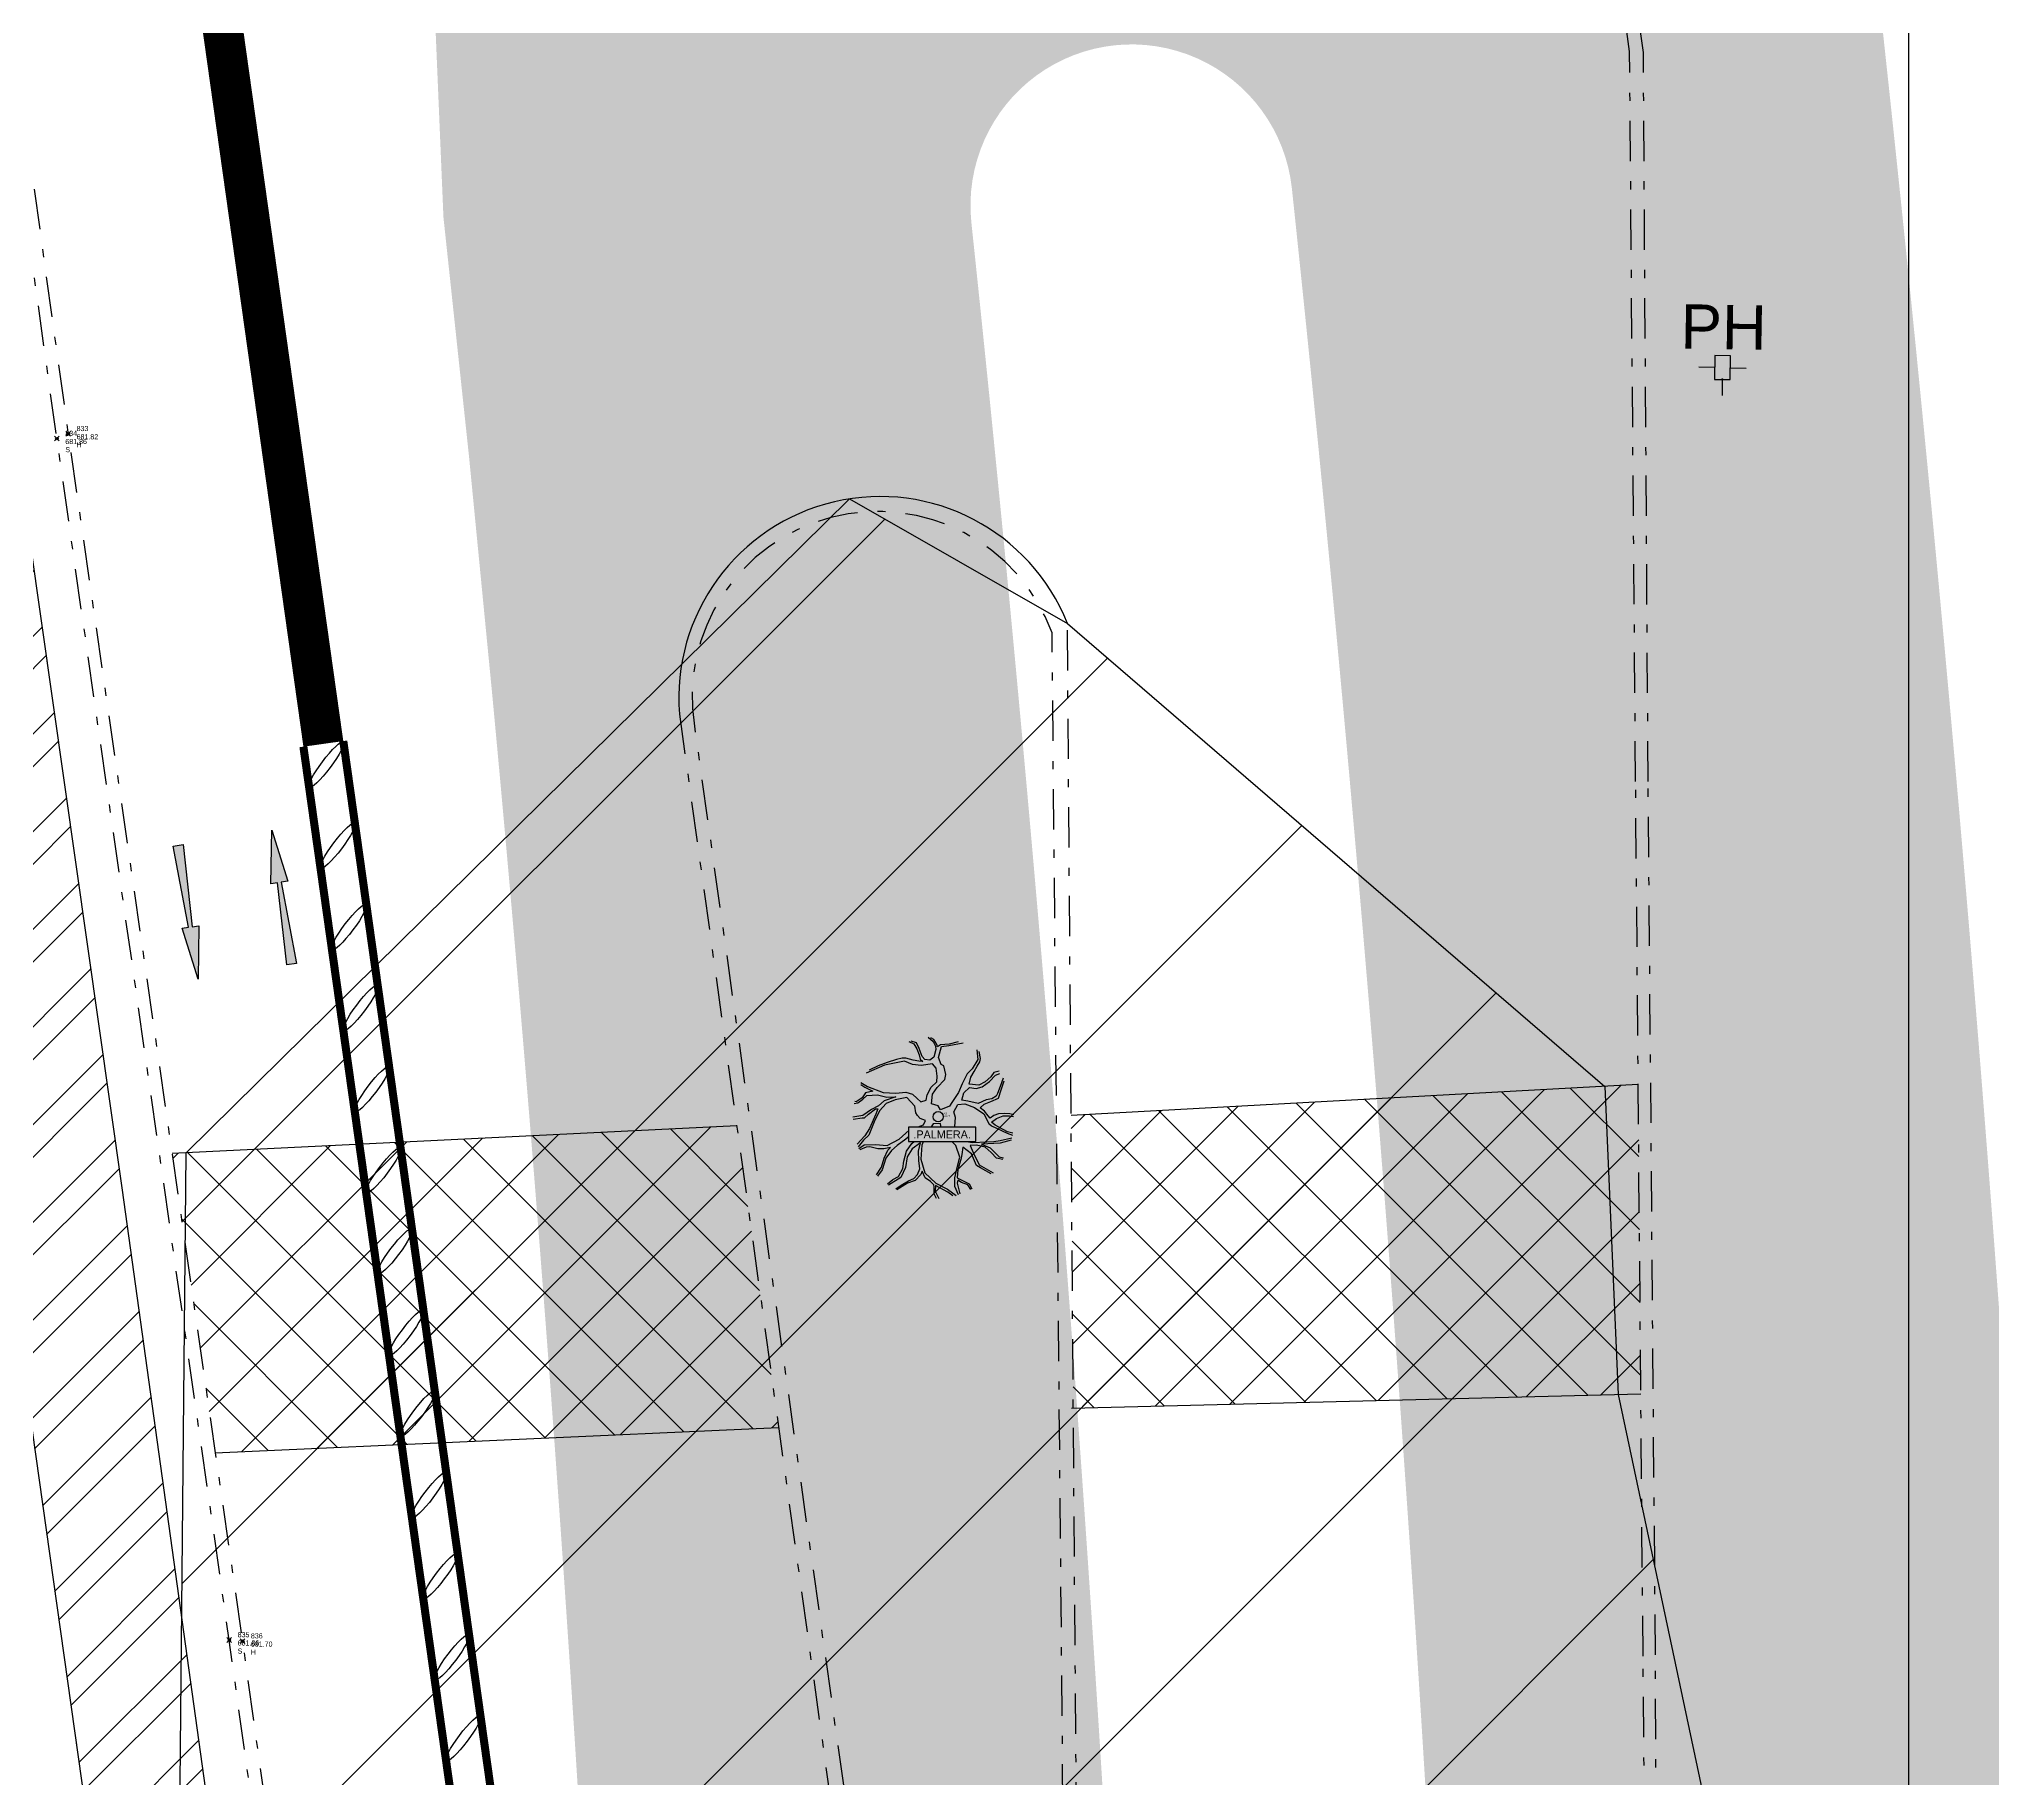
# Model space of a CAD drawing. Extents: x 352140 to 354978, y 6304672 to 6307963.
# Drawn here: x 352776.8 to 352801.05, y 6305554.44 to 6305576.04 of the extents above; entities that cross this region are included whole.
import ezdxf

# ---------------------------------------------------------------- set-up
doc = ezdxf.new("R2010")
doc.units = 0
doc.header["$PDMODE"] = 35
doc.header["$PDSIZE"] = 0.03
for name, pattern in [('1-1', [2, 1, -1]), ('CONTINUA', [0]), ('DASHED', [19.049999999999997, 12.7, -6.35]), ('JPG_DASHDOT', [1, 0.5, -0.25, 0, -0.25])]:
    doc.linetypes.add(name, pattern=pattern)
doc.layers.get('0').update_dxf_attribs({"linetype": 'CONTINUOUS'})
for name, color, linetype in [('0-LEVANTAMIENTO 2020.SEP', 252, 'CONTINUOUS'), ('03_S2_Pav ext_Borde vereda', 7, 'CONTINUOUS'), ('1-coordenadas', 8, 'CONTINUOUS'), ('1-PAVIMENTO', 161, 'CONTINUOUS'), ('1-RESALTO', 252, 'CONTINUOUS'), ('1-VEREDA', 251, 'CONTINUOUS'), ('2-ACHURADO VEREDA', 252, 'CONTINUOUS'), ('ET1_ 8-DEM EXT CICLOVIA SEPARADOR', 181, 'CONTINUOUS'), ('ET1_ 8-DEM EXT DEMARCACION CICLOVIA', 181, 'CONTINUOUS'), ('TOP-URB-SOLERAS', 2, 'JPG_DASHDOT'), ('V-NODE - 2013', 4, 'CONTINUOUS'), ('V-NODE-TEXT', 1, 'CONTINUOUS'), ('V-NODE-TEXT 2013', 2, 'CONTINUOUS'), ('Z-ARBOLX', 253, 'CONTINUOUS'), ('Z-PH', 253, 'CONTINUOUS')]:
    doc.layers.add(name, color=color, linetype=linetype)
doc.styles.add('A', font='arial.ttf', dxfattribs={"height": 2})
pattern_1 = [(45, (0, 0), (-0.4490128060534577, 0.4490128060534577), []), (135, (0, 0), (-0.4490128060534577, -0.4490128060534576), [])]

# ---------------------------------------------------------------- blocks, each defined once
blk = doc.blocks.new('COORDENADAS')
at = {"layer": '1-coordenadas'}
blk.add_line((620, -900.625), (620, -0.625), dxfattribs=at)
blk = doc.blocks.new('PH')
at = {"layer": 'Z-PH'}
for p, q in [((-0.09842519683297724, 0.2952755903825164), (-0.09842519683297724, 0)), ((0.0984251968911849, 0.2952755903825164), (-0.09842519683297724, 0.2952755903825164)), ((0.0984251968911849, 0), (0.0984251968911849, 0.2952755903825164)), ((-0.09842519683297724, 0.1476377956569195), (-0.2952755905280355, 0.1476377956569195)), ((-0.09842519683297724, 0), (-0.009842519685037132, 0)), ((0.009842519685037132, 0), (0.0984251968911849, 0)), ((0.0984251968911849, 0.1476377956569195), (0.2952755905862432, 0.1476377956569195)), ((0, -0.009842519685037132), (0, -0.1968503938987851))]:
    blk.add_line(p, q, dxfattribs=at)
blk.add_circle((0, 0), 0.009842519685039264, dxfattribs=at)
at = {"layer": 'Z-PH', "style": 'A'}
blk.add_text('PH', height=0.55, dxfattribs=at).set_placement((-0.5268035441258689, 0.3771363715350162))
blk = doc.blocks.new('*U242', base_point=(352777.019, 6305571.077))
at = {"layer": 'V-NODE - 2013', "lineweight": -2}
blk.add_point((352777.019, 6305571.077), dxfattribs=at)
at = {"layer": 'V-NODE-TEXT 2013', "linetype": 'ByBlock', "char_height": 0.0635}
for s, insert, attachment_point in [('834', (352777.1236078643, 6305571.109892135), 7), ('S', (352777.1236078643, 6305570.971392135), 1), ('681.86', (352777.1236078643, 6305571.072392135), 1)]:
    blk.add_mtext(s, dxfattribs=dict(at, insert=insert, attachment_point=attachment_point))
blk = doc.blocks.new('*U243', base_point=(352779.158, 6305556.166))
at = {"layer": 'V-NODE - 2013', "lineweight": -2}
blk.add_point((352779.158, 6305556.166), dxfattribs=at)
at = {"layer": 'V-NODE-TEXT 2013', "linetype": 'ByBlock', "char_height": 0.0635}
for s, insert, attachment_point in [('835', (352779.2626078643, 6305556.198892135), 7), ('681.86', (352779.2626078643, 6305556.161392136), 1), ('S', (352779.2626078643, 6305556.060392136), 1)]:
    blk.add_mtext(s, dxfattribs=dict(at, insert=insert, attachment_point=attachment_point))
blk = doc.blocks.new('*U388', base_point=(352777.159, 6305571.136))
at = {"layer": 'V-NODE - 2013', "lineweight": -2}
blk.add_point((352777.159, 6305571.136), dxfattribs=at)
at = {"layer": 'V-NODE-TEXT 2013', "linetype": 'ByBlock', "char_height": 0.0635}
for s, insert, attachment_point in [('833', (352777.2636078643, 6305571.168892135), 7), ('681.82', (352777.2636078643, 6305571.131392135), 1), ('H', (352777.2636078643, 6305571.030392135), 1)]:
    blk.add_mtext(s, dxfattribs=dict(at, insert=insert, attachment_point=attachment_point))
blk = doc.blocks.new('*U389', base_point=(352779.322, 6305556.152))
at = {"layer": 'V-NODE - 2013', "lineweight": -2}
blk.add_point((352779.322, 6305556.152), dxfattribs=at)
at = {"layer": 'V-NODE-TEXT 2013', "linetype": 'ByBlock', "char_height": 0.0635}
for s, insert, attachment_point in [('836', (352779.4266078643, 6305556.184892135), 7), ('681.70', (352779.4266078643, 6305556.147392135), 1), ('H', (352779.4266078643, 6305556.046392135), 1)]:
    blk.add_mtext(s, dxfattribs=dict(at, insert=insert, attachment_point=attachment_point))
blk = doc.blocks.new('ARBOLX')
at = {"layer": 'Z-ARBOLX', "linetype": 'Continuous'}
for p, q in [((-0.6188166282991006, 4.924697207883582), (-0.3111254566792923, 4.670389656703264)), ((-0.2690927321900745, 4.779911369283582), (-0.4569497017619142, 4.89381944006891)), ((-1.82012200963527, 4.665258889070174), (-1.51126371132159, 4.527837354404255)), ((-1.334957128487986, 4.572708738811343), (-1.667915192419059, 4.694562601183861)), ((-1.51126371132159, 4.527837354404255), (-1.319061263919139, 4.217488017080541)), ((-1.170397401340779, 4.228165087553862), (-1.334957128487986, 4.572708738811343)), ((-1.319061263919139, 4.217488017080541), (-1.181569427202703, 3.83950285031824)), ((-1.181569427202703, 3.83950285031824), (-1.107251345466466, 3.571374881301381)), ((-0.994168169675504, 3.7256817098787), (-1.170397401340779, 4.228165087553862)), ((-0.8171186224644771, 3.555065322927476), (-0.994168169675504, 3.7256817098787)), ((-0.2688115360624579, 3.685118691937532), (-0.5137828355027523, 3.497200927471567)), ((-0.3111254566792923, 4.670389656703264), (-0.1592634293847368, 4.36773566696138)), ((-0.07332751649482816, 4.488184894018559), (-0.2690927321900745, 4.779911369283582)), ((-0.134519885440568, 4.167403262665175), (-0.2688115360624579, 3.685118691937532)), ((-0.1592634293847368, 4.36773566696138), (-0.134519885440568, 4.167403262665175)), ((-0.03820254175116133, 4.344642067471796), (-0.07332751649482816, 4.488184894018559)), ((0.1524921555264882, 4.464830943166817), (-0.03820254175116133, 4.344642067471796)), ((0.02133109376700304, 3.668807244375785), (0.2152120881764858, 4.35507058312578)), ((0.1918988827937937, 3.245045056715753), (0.02133109376700304, 3.668807244375785)), ((0.6828185207832576, 4.500518425673363), (0.1524921555264882, 4.464830943166817)), ((0.2152120881764858, 4.35507058312578), (0.6683670678685303, 4.424761256490456)), ((0.6683670678685303, 4.424761256490456), (1.563932405914784, 4.573050795059316)), ((1.234688375402584, 4.64919465674393), (0.6828185207832576, 4.500518425673363)), ((2.39871336374199, 4.147145875245769), (2.471124411347773, 3.55324137282696)), ((2.626963462500498, 3.601585922204322), (2.544291329424595, 4.047617335651012)), ((-3.3365359034824, 3.194881873290797), (-4.457083465928918, 2.691385731153787)), ((-3.721739471008732, 3.151254726975822), (-4.275291723258306, 2.885359547766711)), ((-3.159052287126542, 3.356637383818452), (-3.721739471008732, 3.151254726975822)), ((-2.094434389919115, 3.446537914176588), (-3.3365359034824, 3.194881873290797)), ((-2.579609177894781, 3.539089954829251), (-3.159052287126542, 3.356637383818452)), ((-2.227481562754292, 3.628494122043776), (-2.579609177894781, 3.539089954829251)), ((-1.997671241089847, 3.623691677819807), (-2.227481562754292, 3.628494122043776)), ((-1.590464561063527, 3.233291871227266), (-2.094434389919115, 3.446537914176588)), ((-1.540089521306072, 3.497367076808587), (-1.997671241089847, 3.623691677819807)), ((-1.057746333864088, 3.170696385774136), (-1.590464561063527, 3.233291871227266)), ((-1.193197165183847, 3.450927543430225), (-1.540089521306072, 3.497367076808587)), ((-0.9470470029782518, 3.423274385768309), (-1.193197165183847, 3.450927543430225)), ((-1.107251345466466, 3.571374881301381), (-0.9470470029782518, 3.423274385768309)), ((-0.3443740956627153, 3.289005883565551), (-1.057746333864088, 3.170696385774136)), ((-0.5137828355027523, 3.497200927471567), (-0.8171186224644771, 3.555065322927476)), ((-0.1245686732399918, 3.012427216204742), (-0.3443740956627153, 3.289005883565551)), ((-0.05315967456772341, 2.509774419355381), (-0.1245686732399918, 3.012427216204742)), ((-0.07708895924770331, 2.162581976830552), (-0.05315967456772341, 2.509774419355381)), ((0.3629999269405744, 3.154067071762256), (0.1918988827937937, 3.245045056715753)), ((0.471652196298237, 2.625007243319487), (0.3629999269405744, 3.154067071762256)), ((0.4104598273524971, 2.304225611967922), (0.471652196298237, 2.625007243319487)), ((1.798819655144143, 2.664823765757319), (1.491052961599962, 2.039321505400949)), ((2.10978451340452, 2.976994965898484), (1.798819655144143, 2.664823765757319)), ((1.926286778962094, 2.015066156647663), (2.028996601537983, 2.445036566537965)), ((2.028996601537983, 2.445036566537965), (2.242475160171125, 2.795537996022176)), ((2.471124411347773, 3.55324137282696), (2.10978451340452, 2.976994965898484)), ((2.242475160171125, 2.795537996022176), (2.432279944822767, 3.13039049042527)), ((2.432279944822767, 3.13039049042527), (2.591037985791445, 3.41325797844911)), ((2.591037985791445, 3.41325797844911), (2.626963462500498, 3.601585922204322)), ((3.268337870075811, 2.463001838392302), (2.91703259163296, 2.158525984625157)), ((3.194378335560032, 2.183691893351352), (3.563705852097883, 2.582535980609464)), ((3.467386679165429, 2.73775222526092), (3.268337870075811, 2.463001838392302)), ((3.779054874567919, 2.834443213201666), (3.467386679165429, 2.73775222526092)), ((3.563705852097883, 2.582535980609464), (3.834577915349655, 2.687009247689275)), ((-4.798486811667317, 2.007533968802818), (-4.537114283477422, 1.840565835969755)), ((-4.785493245504767, 2.119083785592011), (-4.384818187038036, 1.87028374370675)), ((-4.501176878863589, 1.481953212056396), (-4.707480248922366, 1.169119262684035)), ((-4.661102046527958, 1.082199708725966), (-4.428888005830231, 1.311587270316522)), ((-4.537114283477422, 1.840565835969755), (-4.040834914055267, 1.589319381286259)), ((-4.040834914055267, 1.589319381286259), (-4.501176878863589, 1.481953212056396)), ((-4.428888005830231, 1.311587270316522), (-3.769881649014678, 1.361753683717325)), ((-4.384818187038036, 1.87028374370675), (-3.407016077080698, 1.507448190688592)), ((-3.769881649014678, 1.361753683717325), (-3.190773422876191, 1.212246661267272)), ((-3.407016077080698, 1.507448190688592), (-2.620891236914758, 1.455293017434087)), ((-2.620098620474892, 1.240227000856976), (-3.33863476226179, 0.9865016838230076)), ((-3.190773422876191, 1.212246661267272), (-2.620098620474892, 1.240227000856976)), ((-2.620891236914758, 1.455293017434087), (-2.002690919078304, 1.51324359795035)), ((-2.002690919078304, 1.51324359795035), (-1.585459526229897, 1.394616234914793)), ((-1.585459526229897, 1.394616234914793), (-1.301265459936985, 1.125478232541354)), ((-0.7353900180896744, 1.017531718352984), (-0.6706428978877739, 1.356948009517509)), ((-0.6706428978877739, 1.356948009517509), (-0.4319768194891367, 1.839487040582753)), ((-0.4319768194891367, 1.839487040582753), (-0.07708895924770331, 2.162581976830552)), ((-0.4005397869514127, 0.7970897856557713), (-0.3497306780482177, 1.393536889925599)), ((-0.3497306780482177, 1.393536889925599), (-0.06113353578894021, 1.807781120694926)), ((-0.06113353578894021, 1.807781120694926), (0.4104598273524971, 2.304225611967922)), ((1.261601187229644, 1.496686035567109), (0.8527357737766579, 0.8904693877102545)), ((1.491052961599962, 2.039321505400949), (1.261601187229644, 1.496686035567109)), ((1.465433393915191, 1.027973327856671), (1.592530042458748, 1.472594199263767)), ((1.592530042458748, 1.472594199263767), (1.951050136485719, 1.814729971563793)), ((2.522941717646063, 1.960018081241287), (1.926286778962094, 2.015066156647663)), ((1.951050136485719, 1.814729971563793), (2.35869088565596, 1.75670206245195)), ((2.35869088565596, 1.75670206245195), (2.734759521548767, 1.860841732343033)), ((2.91703259163296, 2.158525984625157), (2.522941717646063, 1.960018081241287)), ((2.734759521548767, 1.860841732343033), (3.194378335560032, 2.183691893351352)), ((3.605504441307858, 1.264467127406533), (3.323361226615816, 1.103384273468691)), ((3.681881320719185, 1.445520045768717), (3.605504441307858, 1.264467127406533)), ((3.848971770128628, 1.88294291839884), (3.681881320719185, 1.445520045768717)), ((3.749024213880148, 1.139724599057445), (3.914065641008165, 1.674913277334781)), ((4.030422503515183, 2.395698857231764), (3.848971770128628, 1.88294291839884)), ((3.914065641008165, 1.674913277334781), (4.102721283226856, 2.225331026305867)), ((-4.666391124025722, 0.06655232437151426), (-5.291800130425145, -0.02907987978687743)), ((-5.214198586731982, 0.8162175979596213), (-4.974006834342617, 0.8682047302754654)), ((-5.088338338542599, 0.9290508510384825), (-5.16905880599279, 0.944449102948056)), ((-4.707480248922366, 1.169119262684035), (-5.088338338542599, 0.9290508510384825)), ((-4.974006834342617, 0.8682047302754654), (-4.661102046527958, 1.082199708725966)), ((-4.131566336955075, 0.4535495749314578), (-4.666391124025722, 0.06655232437151426)), ((-4.566439717156754, -0.06962308301626763), (-4.314265398675161, 0.1559465842292411)), ((-4.314265398675161, 0.1559465842292411), (-3.89501672517963, 0.4864977603792795)), ((-3.855090560561621, 0.1464267369447043), (-4.253592527551518, -0.7354516030391096)), ((-3.689949947458445, 0.6820277204496961), (-4.131566336955075, 0.4535495749314578)), ((-3.646391548979409, 0.3609975342787948), (-3.965421376928134, -0.3211261106880556)), ((-3.89501672517963, 0.4864977603792795), (-3.749985096462296, 0.4781339947985543)), ((-3.749985096462296, 0.4781339947985543), (-3.855090560561621, 0.1464267369447043)), ((-3.33863476226179, 0.9865016838230076), (-3.689949947458445, 0.6820277204496961)), ((-3.225975748789097, 0.8084347257336049), (-3.646391548979409, 0.3609975342787948)), ((-2.656103469579648, 1.051482972294252), (-3.225975748789097, 0.8084347257336049)), ((-1.938734454486621, 1.188322272813821), (-2.656103469579648, 1.051482972294252)), ((-1.435636483030066, 0.6427775770043809), (-1.938734454486621, 1.188322272813821)), ((-1.386058226128625, 0.2425368701842672), (-1.435636483030066, 0.6427775770043809)), ((-1.26977688554598, 0.08351263854456192), (-1.386058226128625, 0.2425368701842672)), ((-1.301265459936985, 1.125478232541354), (-1.067553575866441, 0.9243294715070078)), ((-1.116757638308627, -0.1022534454968991), (-1.26977688554598, 0.08351263854456192)), ((-1.067553575866441, 0.9243294715070078), (-0.7353900180896744, 1.017531718352984)), ((-0.003716366969456431, 0.6823554507718654), (-0.4005397869514127, 0.7970897856557713)), ((0.155310942071992, 0.4173708303278545), (-0.003716366969456431, 0.6823554507718654)), ((0.7016780989933977, 0.6456004210285755), (0.155310942071992, 0.4173708303278545)), ((0.8527357737766579, 0.8904693877102545), (0.7016780989933977, 0.6456004210285755)), ((0.9710481524552961, 0.3012280793409445), (1.225974699001199, 0.7605003133685386)), ((1.071296718336271, -0.05035005703757633), (0.9710481524552961, 0.3012280793409445)), ((1.225974699001199, 0.7605003133685386), (1.65205377114944, 0.7967612653537799)), ((1.853052416545324, 0.9733335413475288), (1.465433393915191, 1.027973327856671)), ((1.65205377114944, 0.7967612653537799), (2.256616955882237, 0.5638947878869658)), ((2.492899128904355, 0.8122400335578277), (1.853052416545324, 0.9733335413475288)), ((2.256616955882237, 0.5638947878869658), (2.832885564598655, 0.1802809128057561)), ((2.978507986024852, 1.052059890385863), (2.492899128904355, 0.8122400335578277)), ((2.611150119373633, 0.5550339114615781), (2.863742412604552, 0.7805341136681818)), ((2.885745525028142, 0.346507159552857), (2.611150119373633, 0.5550339114615781)), ((2.832885564598655, 0.1802809128057561), (3.156551973257592, -0.4288312752978527)), ((2.863742412604552, 0.7805341136681818), (3.270600452086001, 0.9375703307396179)), ((3.101472908372671, 0.05097269850739394), (2.885745525028142, 0.346507159552857)), ((3.323361226615816, 1.103384273468691), (2.978507986024852, 1.052059890385863)), ((3.221376576064358, -0.0890088066826138), (3.101472908372671, 0.05097269850739394)), ((3.46317135361187, 0.07978119017207064), (3.221376576064358, -0.0890088066826138)), ((3.270600452086001, 0.9375703307396179), (3.749024213880148, 1.139724599057445)), ((3.754530762199465, 0.1807775126999331), (3.46317135361187, 0.07978119017207064)), ((3.616170787268857, -0.1059811142895342), (4.043416986111879, 0.04716585421010677)), ((4.092198907464081, 0.1944363072743727), (3.754530762199465, 0.1807775126999331)), ((4.043416986111879, 0.04716585421010677), (4.421534644286112, 0.05353971724434814)), ((4.446722164203493, 0.1855773200350086), (4.092198907464081, 0.1944363072743727)), ((4.421534644286112, 0.05353971724434814), (4.684510197560485, 0.003374447744135978)), ((4.706065483540442, 0.1163712132711225), (4.446722164203493, 0.1855773200350086)), ((-5.27299518271775, -0.1497757724755502), (-4.715087545811002, -0.08032374778304074)), ((-4.549376655003471, -1.187371329673624), (-5.024522879535652, -1.702440573400963)), ((-4.715087545811002, -0.08032374778304074), (-4.566439717156754, -0.06962308301626763)), ((-4.288792963597189, -1.139253632423788), (-4.623700732399811, -1.466170241388681)), ((-4.253592527551518, -0.7354516030391096), (-4.549376655003471, -1.187371329673624)), ((-3.965421376928134, -0.3211261106880556), (-4.288792963597189, -1.139253632423788)), ((-2.411715261755489, -1.399529461066777), (-1.800600984707671, -0.8318835792015307)), ((-1.590386205887626, -1.047862791432635), (-1.992880843825333, -1.401353960769484)), ((-1.800600984707671, -0.8318835792015307), (-0.8985651477969441, -0.4956330870027159)), ((-1.154005075411078, -0.9552283452976553), (-1.590386205887626, -1.047862791432635)), ((-1.297057207959369, -1.377513317380362), (-1.230352234488237, -1.136286934843156)), ((-1.230352234488237, -1.136286934843156), (-1.154005075411078, -0.9552283452976553)), ((-0.7874318082376703, -0.2431481463409), (-1.116757638308627, -0.1022534454968991)), ((-0.771086227361593, -1.145382680359035), (-1.014987564854891, -1.763765412018984)), ((-0.8985651477969441, -0.4956330870027159), (-0.7874318082376703, -0.2431481463409)), ((-0.3039314009292866, -0.4529309316731087), (-0.771086227361593, -1.145382680359035)), ((0.1421216354865464, -0.4204699485071615), (-0.3039314009292866, -0.4529309316731087)), ((0.2303758387315611, -0.9456386367764935), (0.1421216354865464, -0.4204699485071615)), ((1.094728279529591, -1.794744848006303), (0.2303758387315611, -0.9456386367764935)), ((1.027672704834913, -0.609131572797196), (1.071296718336271, -0.05035005703757633)), ((1.047983512952669, -1.160375584655412), (1.027672704834913, -0.609131572797196)), ((1.271413152273453, -1.417901617003736), (1.047983512952669, -1.160375584655412)), ((3.156551973257592, -0.4288312752978527), (3.320467922077114, -0.557474848761558)), ((3.319665398884354, -0.3424069417906139), (3.616170787268857, -0.1059811142895342)), ((3.537055366203276, -0.5207186763236678), (3.319665398884354, -0.3424069417906139)), ((3.320467922077114, -0.557474848761558), (4.280790895340033, -1.014361279771038)), ((4.030207865946068, -0.790671145043234), (3.537055366203276, -0.5207186763236678)), ((4.315105329928883, -0.9428244028040353), (4.030207865946068, -0.790671145043234)), ((4.280790895340033, -1.014361279771038), (4.612126697541498, -1.137291763274334)), ((4.635224872857179, -1.023634461424081), (4.315105329928883, -0.9428244028040353)), ((-4.623700732399811, -1.466170241388681), (-4.96903463959643, -1.861521269242076)), ((-4.923450770321324, -1.977201971665636), (-4.592919406243709, -1.745726853268934)), ((-4.473095111023213, -1.886124442060463), (-4.859979186313467, -2.046960630366812)), ((-4.592919406243709, -1.745726853268934), (-3.87723278878002, -1.726106500887909)), ((-4.240088453884709, -1.871802898253009), (-4.473095111023213, -1.886124442060463)), ((-3.738583732196275, -1.987203763157595), (-4.240088453884709, -1.871802898253009)), ((-3.87723278878002, -1.726106500887909), (-3.155429016632297, -1.785294270077429)), ((-3.363682222999159, -1.999950108573103), (-3.738583732196275, -1.987203763157595)), ((-2.947689251806878, -1.903426413869965), (-3.363682222999159, -1.999950108573103)), ((-3.346902572901854, -2.569812745112358), (-3.12872572955439, -2.083806675642336)), ((-2.898905501136142, -2.088611010260138), (-3.242244864354689, -2.570495309057151)), ((-3.155429016632297, -1.785294270077429), (-2.411715261755489, -1.399529461066777)), ((-3.12872572955439, -2.083806675642336), (-2.947689251806878, -1.903426413869965)), ((-2.547590315940397, -1.784137046888645), (-2.898905501136142, -2.088611010260138)), ((-1.992880843825333, -1.401353960769484), (-2.547590315940397, -1.784137046888645)), ((-2.127228202792139, -2.76345212261549), (-1.964572510435573, -2.130002181485906)), ((-1.964572510435573, -2.130002181485906), (-1.624797805225171, -1.666750650898393)), ((-1.604831918391028, -2.00300378119573), (-1.928209114035781, -2.488696066980992)), ((-1.624797805225171, -1.666750650898393), (-1.297057207959369, -1.377513317380362)), ((-1.090486459694148, -1.612541382626659), (-1.604831918391028, -2.00300378119573)), ((-1.211630825592692, -2.136780842527514), (-1.090486459694148, -1.612541382626659)), ((-1.198489078878083, -2.725714035981582), (-1.211630825592692, -2.136780842527514)), ((-1.014987564854891, -1.763765412018984), (-1.075815259333467, -2.632006661326159)), ((1.356482948176563, -2.509134862179053), (1.094728279529591, -1.794744848006303)), ((1.543533544008824, -1.528581300473888), (1.271413152273453, -1.417901617003736)), ((1.473125112604976, -2.336224985045192), (1.412014005919445, -2.656580624234266)), ((1.535912489671318, -1.898628692611965), (1.473125112604976, -2.336224985045192)), ((2.064209777663564, -2.31212776866596), (1.535912489671318, -1.898628692611965)), ((2.133019421215067, -1.621318557474297), (1.543533544008824, -1.528581300473888)), ((2.377994439839313, -1.765845933899982), (1.996335716740759, -1.790836532425601)), ((1.996335716740759, -1.790836532425601), (2.166554996736522, -2.214111279845383)), ((2.386718966454282, -3.038127861262183), (2.064209777663564, -2.31212776866596)), ((3.02139407413506, -1.575849733630093), (2.133019421215067, -1.621318557474297)), ((2.166554996736522, -2.214111279845383), (2.542548110779535, -2.989781422698798)), ((2.919849488464024, -1.888944035570603), (2.377994439839313, -1.765845933899982)), ((3.847867351446439, -1.635712049801441), (2.682497353494909, -1.70682431525529)), ((2.682497353494909, -1.70682431525529), (3.226817509285866, -1.927767594970646)), ((3.297521280875117, -2.214950086978206), (2.919849488464024, -1.888944035570603)), ((3.463811097034522, -1.562449401229969), (3.02139407413506, -1.575849733630093)), ((3.226817509285866, -1.927767594970646), (3.790673780618818, -2.484902555699591)), ((3.62757026174404, -2.571328778394673), (3.297521280875117, -2.214950086978206)), ((3.853102610465612, -1.499868349208555), (3.463811097034522, -1.562449401229969)), ((4.532081041682432, -1.453511814399462), (3.847867351446439, -1.635712049801441)), ((4.567783821432386, -1.325502758672883), (3.853102610465612, -1.499868349208555)), ((-3.818216761218537, -3.614111236456665), (-3.515679199596889, -3.124474379384992)), ((-3.463251418446816, -3.290610122758153), (-3.768642223425559, -3.68190680117732)), ((-3.515679199596889, -3.124474379384992), (-3.346902572901854, -2.569812745112358)), ((-3.242244864354689, -2.570495309057151), (-3.463251418446816, -3.290610122758153)), ((-2.455846845099586, -3.717431361907074), (-2.193210025541703, -3.220162496931152)), ((-2.013786479630653, -3.156583208094162), (-2.321541376556524, -3.782077452697195)), ((-2.193210025541703, -3.220162496931152), (-2.127228202792139, -2.76345212261549)), ((-1.928209114035781, -2.488696066980992), (-2.013786479630653, -3.156583208094162)), ((-1.515040173723719, -3.838129891484641), (-1.279273271559759, -3.590117578647551)), ((-1.070318617842531, -3.590951858497647), (-1.432358073348041, -3.951698239723555)), ((-1.279273271559759, -3.590117578647551), (-1.126561029690492, -3.228014087702832)), ((-1.126561029690492, -3.228014087702832), (-1.198489078878083, -2.725714035981582)), ((-1.075815259333467, -2.632006661326159), (-0.8188519343557346, -3.482335324610176)), ((-0.9863226344323266, -3.372326409749803), (-1.070318617842531, -3.590951858497647)), ((-0.7957114154951341, -3.799470592235593), (-0.9863226344323266, -3.372326409749803)), ((-0.8188519343557346, -3.482335324610176), (-0.1447521046529801, -4.119270310598949)), ((1.027458067265798, -3.795501575072194), (1.20811429434616, -3.067689525811147)), ((1.228870968227056, -3.286553623227519), (1.176100226398376, -3.784830631166187)), ((1.20811429434616, -3.067689525811147), (1.356482948176563, -2.509134862179053)), ((1.412014005919445, -2.656580624234266), (1.228870968227056, -3.286553623227519)), ((2.634876633992462, -3.163549172768398), (2.386718966454282, -3.038127861262183)), ((2.542548110779535, -2.989781422698798), (3.410897388940612, -3.487892874389217)), ((3.295422351206071, -3.543916736214669), (2.634876633992462, -3.163549172768398)), ((4.008077434345068, -2.6631963659147), (3.62757026174404, -2.571328778394673)), ((3.790673780618818, -2.484902555699591), (4.050028896574076, -2.554100645500512)), ((-3.149609722535388, -4.171494752003127), (-2.805479632666902, -3.904686377140024)), ((-2.321541376556524, -3.782077452697195), (-3.079726397852937, -4.243595651310898)), ((-2.805479632666902, -3.904686377140024), (-2.455846845099586, -3.717431361907074)), ((-2.623293881049904, -4.486819953355734), (-2.286408445397683, -4.258097031392026)), ((-1.903598629604858, -4.116196824472354), (-2.570243964396468, -4.536396944282387)), ((-2.286408445397683, -4.258097031392026), (-1.833974726713677, -3.972912460099906)), ((-1.432358073348041, -3.951698239723555), (-1.903598629604858, -4.116196824472354)), ((-1.833974726713677, -3.972912460099906), (-1.515040173723719, -3.838129891484641)), ((-0.4808134451786827, -4.016106428338389), (-0.7957114154951341, -3.799470592235593)), ((-0.2710543784023685, -4.231998707804451), (-0.4808134451786827, -4.016106428338389)), ((-0.2518135322316084, -4.352777752470502), (-0.2710543784023685, -4.231998707804451)), ((-0.2502897481072068, -4.783339558576699), (-0.2518135322316084, -4.352777752470502)), ((-0.09480539370451879, -5.066950821870705), (-0.2502897481072068, -4.783339558576699)), ((-0.1530925300567105, -4.273813898660592), (-0.1775568991761247, -4.621335493231527)), ((-0.1775568991761247, -4.621335493231527), (0.05021821805075888, -5.075302792116418)), ((0.6085481274103586, -4.673486886906176), (-0.1530925300567105, -4.273813898660592)), ((-0.1447521046529801, -4.119270310598949), (0.58016244285227, -4.492193429479812)), ((0.58016244285227, -4.492193429479812), (1.122732690841985, -4.890776021476995)), ((0.9194356345024062, -4.908670448847261), (0.6085481274103586, -4.673486886906176)), ((1.03100304320651, -4.323813610704747), (1.027458067265798, -3.795501575072194)), ((1.269834150672068, -4.845230956165324), (1.03100304320651, -4.323813610704747)), ((1.231635063798421, -3.932256580925241), (1.175301614298405, -4.116691495320993)), ((1.175301614298405, -4.116691495320993), (1.227650023052774, -4.283243323503484)), ((1.176100226398376, -3.784830631166187), (1.632090717641404, -4.027950078545473)), ((1.227650023052774, -4.283243323503484), (1.339496738019079, -4.793189068856009)), ((1.452667171804933, -4.091529367382464), (1.231635063798421, -3.932256580925241)), ((1.845858357851284, -4.225304538320415), (1.452667171804933, -4.091529367382464)), ((1.632090717641404, -4.027950078545473), (1.920984958515874, -4.161573533578121)), ((2.021304879904164, -4.512723789812298), (1.845858357851284, -4.225304538320415)), ((1.920984958515874, -4.161573533578121), (2.092811043250549, -4.468025604161085))]:
    blk.add_line(p, q, dxfattribs=at)
at = {"layer": 'Z-ARBOLX'}
blk.add_circle((0, 0), 0.3171988003456461, dxfattribs=at)
blk = doc.blocks.new('*U767', base_point=(352787.955, 6305562.661))
at = {"layer": 'Z-ARBOLX', "linetype": 'ByBlock', "lineweight": -2, "xscale": 0.2, "yscale": 0.2, "zscale": 0.2}
blk.add_blockref('ARBOLX', (352787.955, 6305562.661), dxfattribs=at)
at = {"layer": 'V-NODE-TEXT', "linetype": 'ByBlock', "char_height": 0.02}
for s, insert, attachment_point in [('682.07', (352788.02, 6305562.676000001), 1), ('703', (352788.02, 6305562.701), 4)]:
    blk.add_mtext(s, dxfattribs=dict(at, insert=insert, attachment_point=attachment_point))
at = {"layer": 'V-NODE-TEXT', "color": 3, "linetype": 'ByBlock', "insert": (352788.005, 6305562.441000002), "char_height": 0.1, "width": 0.7599047619047617, "attachment_point": 5, "bg_fill": 3, "box_fill_scale": 1.4, "bg_fill_color": 256, "bg_fill_true_color": 13158600, "bg_fill_transparency": 0}
blk.add_mtext('.PALMERA.', dxfattribs=at)
at = {"layer": 'V-NODE-TEXT', "color": 3, "linetype": 'ByBlock'}
blk.add_lwpolyline([(352787.5888095238, 6305562.531000001), (352787.5888095238, 6305562.351000002), (352788.4211904762, 6305562.351000002), (352788.4211904762, 6305562.531000001), (352787.5888095238, 6305562.531000001)], dxfattribs=at)
blk = doc.blocks.new('A$C528D0449')
blk.add_lwpolyline([(0.6553286431590095, -0.02467532735317945), (0.6554056489258073, -0.1086864415556192), (0, 0), (0.6554308396298438, 0.1036220258101821), (0.655506240320392, 0.02136203274130821), (1.68009719857946, 0.06196189019829035), (1.680210789549164, -0.06196189019829035)], close=True)
for points in [[(0, 0), (0.6554308396298438, 0.1036220258101821), (0.6554056489258073, -0.1086864415556192), (0.6553286431590095, -0.02467532735317945)], [(0.6553286431590095, -0.02467532735317945), (0.655506240320392, 0.02136203274130821), (1.680210789549164, -0.06196189019829035), (1.68009719857946, 0.06196189019829035)]]:
    blk.add_solid(points)
blk = doc.blocks.new('SEPA')
at = {"linetype": 'ByBlock'}
blk.add_ellipse((0, 0), major_axis=(-0.25, 0.2500000000000001), ratio=0.1697056274847714, start_param=-1.570796326794897, end_param=4.71238898038469, dxfattribs=at)

msp = doc.modelspace()

# ---------------------------------------------------------------- hatches: boundary and pattern name
at = {"layer": '0-LEVANTAMIENTO 2020.SEP'}
h = msp.add_hatch(dxfattribs=at)
h.set_pattern_fill('ANSI31', color=256)
h.set_pattern_definition([(45, (0, 0), (-2.245064030267288, 2.245064030267288), [])])
h.paths.add_polyline_path([(352786.854, 6305570.328), (352789.559, 6305568.782), (352796.229, 6305563.036), (352796.394, 6305559.215), (352799.497, 6305544.587), (352801.562, 6305544.648), (352802.129, 6305542.952), (352804.1384415446, 6305542.250560055), (352805.8516827181, 6305542.012500066), (352807.8179673742, 6305542.158813226), (352809.533, 6305542.539), (352812.285, 6305543.63), (352814.276, 6305543.31), (352814.959, 6305536.974), (352827.184, 6305536.576), (352863.395, 6305535.87), (352863.73, 6305535.71), (352863.65, 6305535.385), (352849.705, 6305519.489), (352837.089, 6305514.089), (352826.678, 6305509.881), (352813.927, 6305505.338), (352798.327, 6305503.46), (352783.05, 6305513.452), (352782.929, 6305513.515), (352778.101, 6305521.91), (352778.034, 6305522.055), (352777.821, 6305529.65), (352778.4, 6305538.745), (352778.623, 6305562.211)])
at = {"layer": '1-RESALTO'}
h = msp.add_hatch(dxfattribs=at)
h.set_pattern_fill('ANSI37', color=256, scale=0.2)
h.set_pattern_definition(pattern_1)
h.paths.add_polyline_path([(352789.6053704225, 6305562.675466752), (352789.6329342825, 6305559.045574709), (352796.675502379, 6305559.222054156), (352796.6430975833, 6305563.058539901)])
h = msp.add_hatch(dxfattribs=at)
h.set_pattern_fill('ANSI37', color=256, scale=0.2)
h.set_pattern_definition(pattern_1)
h.paths.add_polyline_path([(352785.9761558875, 6305558.802328627), (352785.4552208642, 6305562.549400317), (352778.4486061417, 6305562.202362262), (352778.984663534, 6305558.488869905)])
at = {"layer": '2-ACHURADO VEREDA'}
h = msp.add_hatch(dxfattribs=at)
h.set_pattern_fill('ANSI32', color=256, scale=0.09)
h.set_pattern_definition([(45, (0, 0), (-0.6061672881721679, 0.6061672881721679), []), (45, (0.4041117000160739, 0), (-0.6061672881721679, 0.6061672881721679), [])])
h.paths.add_polyline_path([(352720.6167346804, 6305598.054037916), (352732.368396226, 6305599.702628804), (352742.7344367039, 6305601.134196061), (352755.3399599422, 6305602.893241509), (352757.270100545, 6305603.201629664), (352761.9825317519, 6305602.435699431), (352770.5674478914, 6305600.410115102), (352771.0133479362, 6305599.077866194), (352772.3824063707, 6305589.498917609), (352773.3674112369, 6305582.690417157), (352774.5019417296, 6305574.654387443), (352776.3106275267, 6305561.585017423), (352778.2067658942, 6305548.170730129), (352779.6957736609, 6305548.343635906), (352777.8298823364, 6305561.777915903), (352775.9669651478, 6305574.833145336), (352774.7772504603, 6305582.79504203), (352773.8653798788, 6305589.674390039), (352772.3883167419, 6305600.29711619, 0.05742988342419461), (352771.4510429391, 6305601.417674663), (352762.1804994451, 6305603.376674348), (352757.2911223173, 6305604.147415096), (352755.2635975138, 6305603.878578395), (352742.6321410742, 6305602.123945325), (352732.1393542419, 6305600.646385007), (352720.5011866091, 6305599.027995638), (352712.9363045142, 6305597.961991937), (352700.518091177, 6305596.220974271), (352698.2573099131, 6305595.937839893), (352688.1454279674, 6305594.514237589, 0.01692090379351919), (352676.2570054503, 6305592.818812567, 0.0646001426043886), (352658.2096561537, 6305587.146690174), (352649.1159435161, 6305583.521641697), (352638.6877899551, 6305579.249702639), (352638.9718579026, 6305578.433088653), (352649.251060304, 6305582.520369778), (352658.538225576, 6305586.235357559, -0.06195228184258042), (352676.1563425451, 6305591.833286826, -0.02180047806030596), (352688.1297067163, 6305593.524362424), (352698.3828408433, 6305594.962723495), (352700.7159306293, 6305595.26471199), (352713.0216816877, 6305596.977512005)])

# ---------------------------------------------------------------- linework, layer by layer
at = {"layer": '1-PAVIMENTO'}
msp.add_arc((352787.2365463652, 6305567.857894838), 2.499552207081364, 21.69762763464857, 184.5869712248322, dxfattribs=at)
at = {"layer": '1-RESALTO'}
for p, q in [((352796.6430975833, 6305563.058539901), (352789.6053704225, 6305562.675466752)), ((352785.4552208644, 6305562.549400317), (352778.4486061417, 6305562.202362262)), ((352789.61, 6305559.045), (352796.675502379, 6305559.222054156)), ((352778.984663534, 6305558.488869905), (352785.9761558876, 6305558.802328627))]:
    msp.add_line(p, q, dxfattribs=at)
at = {"layer": '1-VEREDA', "flags": 128}
msp.add_lwpolyline([(352780.967, 6305539.483), (352779.6957798506, 6305548.343591341), (352777.8298823364, 6305561.777915903), (352775.9669651478, 6305574.833145336), (352774.7772504603, 6305582.79504203), (352773.8653798788, 6305589.674390039), (352772.3883167419, 6305600.29711619, 0.05742988342419451), (352771.4510429391, 6305601.417674663), (352762.1804994451, 6305603.376674348), (352757.2911223173, 6305604.147415096), (352755.2635975138, 6305603.878578395), (352742.6321410742, 6305602.123945325), (352732.1393542419, 6305600.646385007)], format="xyb", dxfattribs=at)
msp.add_lwpolyline([(352732.368396226, 6305599.702628804), (352742.7344367039, 6305601.134196061), (352755.3399599422, 6305602.893241509), (352757.270100545, 6305603.201629664), (352761.9825317519, 6305602.435699431), (352770.5674478914, 6305600.410115102), (352771.0133479362, 6305599.077866194), (352772.3824063707, 6305589.498917609), (352773.3674112369, 6305582.690417157), (352774.5019417296, 6305574.654387443), (352776.3106275267, 6305561.585017423), (352778.206838859, 6305548.170213937), (352779.428152487, 6305539.410441375)], dxfattribs=at)
at = {"layer": 'ET1_ 8-DEM EXT DEMARCACION CICLOVIA', "color": 181, "linetype": '1-1', "ltscale": 0.5, "const_width": 0.5, "flags": 128}
msp.add_lwpolyline([(352778.9404871399, 6305577.13610194), (352780.3260333721, 6305567.287910615)], dxfattribs=at)
at = {"layer": 'ET1_ 8-DEM EXT DEMARCACION CICLOVIA', "color": 181, "const_width": 0.1, "flags": 128}
for points in [[(352780.0784714739, 6305567.253081026), (352783.8414430507, 6305540.5066158)], [(352780.5735952828, 6305567.322740206), (352784.3204228687, 6305540.691023367)]]:
    msp.add_lwpolyline(points, dxfattribs=at)
at = {"layer": 'TOP-URB-SOLERAS'}
for p, q in [((352796.5362089466, 6305575.881636893), (352794.7303985776, 6305589.25799996)), ((352796.6113239437, 6305566.820301465), (352796.5362089466, 6305575.881636893)), ((352789.672, 6305553.901), (352789.559, 6305568.782)), ((352784.745, 6305567.658), (352786.652, 6305553.941)), ((352796.7029920939, 6305555.967477272), (352796.6113239437, 6305566.820301465)), ((352796.7330545546, 6305552.759595378), (352796.7029920939, 6305555.967477272))]:
    msp.add_line(p, q, dxfattribs=at)
at = {"layer": 'TOP-URB-SOLERAS', "flags": 128}
for points in [[(352635.813, 6305579.761), (352647.518, 6305584.464), (352663.399, 6305590.731, -0.06016046670244739), (352676.007, 6305594.225), (352694.28, 6305596.797), (352717.243, 6305599.992), (352735.728, 6305602.558), (352756.301, 6305605.422, -0.0835607896500524), (352768.736, 6305603.378, -0.2165819024719379), (352773.077, 6305600.019), (352773.206, 6305599.275), (352773.222, 6305599.256), (352775.006, 6305586.612), (352777.159, 6305571.136), (352779.322, 6305556.152), (352781.17, 6305542.877), (352781.598, 6305539.221)], [(352781.431, 6305539.547), (352781.011, 6305542.829), (352779.158, 6305556.166), (352777.019, 6305571.077), (352774.867, 6305586.537), (352773.054, 6305599.225), (352772.814, 6305599.853), (352772.676, 6305599.767, 0.2185208819209577), (352768.712, 6305602.964, 0.07940736234307058), (352756.356, 6305605.005), (352735.709, 6305602.051), (352716.646, 6305599.451), (352694.262, 6305596.344), (352676.055, 6305593.81, 0.06076270710828765), (352663.524, 6305590.306), (352647.586, 6305583.967), (352636.008, 6305579.363)], [(352788.59, 6305540.85), (352791.247, 6305541.642), (352790.949, 6305542.725), (352789.989, 6305548.254), (352789.507, 6305553.88), (352789.369, 6305568.667, 0.9060815602859984), (352784.931, 6305567.507), (352786.837, 6305553.951), (352788.59, 6305540.85)]]:
    msp.add_lwpolyline(points, format="xyb", dxfattribs=at)
for points in [[(352796.7070127036, 6305575.867922791), (352794.8946949296, 6305589.212385174)], [(352796.7663361589, 6305566.819839804), (352796.7070127036, 6305575.867922791)], [(352796.8572585161, 6305555.983029475), (352796.7663361589, 6305566.819839804)], [(352796.8761296709, 6305551.635409533), (352796.8572585161, 6305555.983029475)]]:
    msp.add_lwpolyline(points, dxfattribs=at)

# ---------------------------------------------------------------- block references
at = {"color": 252, "linetype": 'DASHED'}
msp.add_blockref('COORDENADAS', (352180, 6306200.625), dxfattribs=at)
for name, p in [('*U242', (352777.019, 6305571.077)), ('*U388', (352777.159, 6305571.136)), ('*U243', (352779.158, 6305556.166)), ('*U389', (352779.322, 6305556.152))]:
    msp.add_blockref(name, p)
at = {"layer": 'ET1_ 8-DEM EXT CICLOVIA SEPARADOR', "color": 181, "linetype": 'CONTINUA', "rotation": 278.0084047618236}
for p in [(352780.3622472222, 6305567.03050966), (352780.503933997, 6305566.023427807), (352780.6456207718, 6305565.016345955), (352780.7873075466, 6305564.009264102), (352780.9289943214, 6305563.002182249), (352781.0706810962, 6305561.995100397), (352781.212367871, 6305560.988018544), (352781.3540546459, 6305559.980936691), (352781.4957414207, 6305558.973854839), (352781.6374281954, 6305557.966772987), (352781.7791149703, 6305556.959691133), (352781.9208017451, 6305555.952609281), (352782.0624885199, 6305554.945527429)]:
    msp.add_blockref('SEPA', p, dxfattribs=at)
at = {"layer": 'ET1_ 8-DEM EXT DEMARCACION CICLOVIA', "color": 181}
for p, rotation in [((352779.6849810812, 6305566.215460611), 278.494428890796), ((352778.7712349161, 6305564.367449149), 98.49442889079597)]:
    msp.add_blockref('A$C528D0449', p, dxfattribs=dict(at, rotation=rotation))
at = {"layer": 'Z-PH', "rotation": 359.090101839884}
msp.add_blockref('PH', (352797.6866938907, 6305571.809853697), dxfattribs=at)

# ---------------------------------------------------------------- next in the draw order: block references
at = {"layer": 'Z-ARBOLX'}
msp.add_blockref('*U767', (352787.955, 6305562.661), dxfattribs=at)

# ---------------------------------------------------------------- next in the draw order: hatches: boundary and pattern name
at = {"layer": '03_S2_Pav ext_Borde vereda'}
h = msp.add_hatch(dxfattribs=at)
h.set_pattern_fill('DOTS', color=256, scale=0.2)
h.set_pattern_definition([(0, (0, 0), (0.079375, 0.15875), [0, -0.15875])])
edge = h.paths.add_edge_path()
edge.add_arc((352748.807107874, 6305741.269405212), 0.5999999997963799, 191.9514691490308, 355.6454640378288, ccw=False)
edge.add_arc((352792.1656155872, 6305750.44716257), 44.91919923949852, 191.6658296357323, 191.9514692418356, ccw=False)
edge.add_line((352748.1742863798, 6305741.364353815), (352741.2376582708, 6305741.435018855))
edge.add_arc((352792.1656293169, 6305750.447165456), 51.71921326952407, 188.0125546036901, 190.0350986090664, ccw=False)
edge.add_line((352740.9513223081, 6305743.238019956), (352740.7490681264, 6305743.240089635))
edge.add_arc((352792.1656290701, 6305750.447165417), 51.91921301991067, 187.9791811750896, 192.0602721960892)
edge.add_arc((352692.4959415311, 6305729.152110391), 50.00000000047035, 5.603786495399106, 12.060272198245514, ccw=False)
edge.add_arc((352885.4862939289, 6305749.065308514), 144.0158244129297, 185.9908039764864, 195.0562448024133)
edge.add_arc((352743.5173332062, 6305710.875430023), 2.999999999954398, -16.830452785358773, 15.056244806888117, ccw=False)
edge.add_line((352746.3888304307, 6305710.006808305), (352745.3287429145, 6305706.502361781))
edge.add_arc((352748.2002401392, 6305705.633740064), 2.999999999812464, 163.169547232632, 198.169547144002)
edge.add_line((352745.3498263663, 6305704.698250178), (352746.8300326543, 6305700.188099444))
edge.add_arc((353217.9831608642, 6305866.064499031), 499.500000161972, 199.3953684079003, 202.5348664856801)
edge.add_line((352756.6217413521, 6305674.633334516), (352763.6392451479, 6305654.529240481))
edge.add_line((352763.6392451479, 6305654.529240481), (352766.4264742088, 6305646.43549965))
edge.add_arc((352769.2629942662, 6305647.412307692), 2.9999999976121, 199.0020922070788, 234.0030550648001)
edge.add_line((352767.4997679259, 6305644.98516269), (352769.9616978019, 6305643.196603284))
edge.add_arc((352768.1984038475, 6305640.769507402), 2.999999998837941, 17.97635887204001, 54.00145895067271, ccw=False)
edge.add_arc((351870.7856452978, 6305349.591750081), 946.4692075336546, 17.705959740535604, 17.976358882199122, ccw=False)
edge.add_arc((357774.1697823623, 6306970.410759049), 5176.320896709754, 194.9225132431574, 195.0618194246088)
edge.add_arc((352345.6738984999, 6305526.266111681), 441.25611932077, 9.34097559351909, 12.96792143707961, ccw=False)
edge.add_line((352781.0789138558, 6305597.886188761), (352781.4489845983, 6305594.732162509))
edge.add_line((352781.4489845983, 6305594.732162509), (352781.7118784937, 6305591.659914605))
edge.add_line((352781.7118784937, 6305591.659914605), (352781.8385024114, 6305588.604119238))
edge.add_line((352781.8385024114, 6305588.604119238), (352781.836417563, 6305585.624834009))
edge.add_line((352781.836417563, 6305585.624834009), (352781.7649684186, 6305582.656344377))
edge.add_line((352781.7649684186, 6305582.656344377), (352781.6942478663, 6305579.727721356))
edge.add_line((352781.6942478663, 6305579.727721356), (352781.691797965, 6305576.786303966))
edge.add_line((352781.691797965, 6305576.786303966), (352781.8162957234, 6305573.823646761))
edge.add_line((352781.8162957234, 6305573.823646761), (352782.1333105433, 6305570.857434381))
edge.add_line((352782.1333105433, 6305570.857434381), (352782.4224084729, 6305567.892524181))
edge.add_arc((352351.0161265206, 6305527.324169742), 433.3095561949082, 3.225521572061382, 5.37215180922658, ccw=False)
edge.add_line((352783.6392338263, 6305551.704869383), (352784.6630526485, 6305533.533094569))
edge.add_line((352784.6630526485, 6305533.533094569), (352784.8627359697, 6305533.544344959))
edge.add_line((352784.8627359697, 6305533.544344959), (352784.7614824652, 6305535.341494849))
edge.add_line((352784.7614824652, 6305535.341494849), (352791.0515502285, 6305535.695884546))
edge.add_line((352791.0515502285, 6305535.695884546), (352790.1289417631, 6305552.070507038))
edge.add_arc((352351.1669668967, 6305527.338883463), 439.6581269387245, 3.224701052057836, 6.060573711218999)
edge.add_arc((352790.3565918116, 6305573.969071733), 1.999999999945699, 6.0606032980845725, 186.0606032980846, ccw=False)
edge.add_arc((352351.1622991182, 6305527.338432359), 443.6628162556926, 3.217449181925076, 6.060568264723884, ccw=False)
edge.add_line((352794.1257775217, 6305552.239262236), (352795.0452190057, 6305535.920892466))
edge.add_line((352795.0452190057, 6305535.920892466), (352802.3336578499, 6305536.331531545))
edge.add_line((352802.3336578499, 6305536.331531545), (352802.4349161038, 6305534.534381922))
edge.add_line((352802.4349161038, 6305534.534381922), (352802.6345994249, 6305534.545632312))
edge.add_line((352802.6345994249, 6305534.545632312), (352801.6139020642, 6305552.661151838))
edge.add_arc((352351.1825943537, 6305527.340050788), 451.1424621161192, 3.217509190977134, 7.539579774249303)
edge.add_line((352798.424685217, 6305586.534926279), (352797.9012403426, 6305589.488875955))
edge.add_line((352797.9012403426, 6305589.488875955), (352797.3365728213, 6305592.434019568))
edge.add_line((352797.3365728213, 6305592.434019568), (352796.6958768523, 6305595.358217658))
edge.add_line((352796.6958768523, 6305595.358217658), (352795.9831012638, 6305598.256702546))
edge.add_line((352795.9831012638, 6305598.256702546), (352795.2312406747, 6305601.14139499))
edge.add_line((352795.2312406747, 6305601.14139499), (352794.4777506102, 6305604.032520927))
edge.add_line((352794.4777506102, 6305604.032520927), (352793.7600799334, 6305606.950839449))
edge.add_line((352793.7600799334, 6305606.950839449), (352793.1116245539, 6305609.908244738))
edge.add_line((352793.1116245539, 6305609.908244738), (352792.5394792675, 6305612.889795138))
edge.add_line((352792.5394792675, 6305612.889795138), (352792.0324970306, 6305615.833367012))
edge.add_arc((352349.3794959823, 6305527.058193442), 451.4672864997696, 11.34036856314948, 13.00836214571379)
edge.add_arc((357774.1697955242, 6306970.41076279), 5162.320910391518, 194.9999834352606, 195.0646242227744, ccw=False)
edge.add_arc((357774.169782392, 6306970.410758941), 5162.320896710819, 194.9187546239539, 194.9999834317285, ccw=False)
edge.add_arc((351870.7856503583, 6305349.591751711), 960.4692022169403, 17.6855815163341, 18.02844618382459)
edge.add_line((352784.0986754692, 6305646.846535643), (352779.7127917055, 6305660.065130418))
edge.add_line((352779.7127917055, 6305660.065130418), (352778.2447198638, 6305664.270935675))
edge.add_arc((352781.0771254757, 6305665.259610773), 3.000000000017311, 164.2426501831299, 199.2419723042245, ccw=False)
edge.add_line((352778.1898642501, 6305666.074302503), (352779.0965417422, 6305669.287415111))
edge.add_arc((352776.2092804625, 6305670.102106659), 3.000000002401977, 344.2426538185177, 379.2411689966837)
edge.add_line((352779.0416999381, 6305671.090742046), (352775.3130339926, 6305681.772809769))
edge.add_arc((353217.9831415489, 6305866.064496217), 479.499999810042, 199.3953684066971, 202.6028577441464, ccw=False)
edge.add_arc((352886.446909108, 6305749.31139384), 128.0066753270843, 193.0167272097847, 199.3823276591604, ccw=False)
edge.add_line((352761.7294485139, 6305720.479745409), (352761.2068808931, 6305722.929110203))
edge.add_arc((352758.2729112967, 6305722.30315301), 2.999999999924595, 12.04339099117361, 47.04339098351102)
edge.add_line((352760.3172441937, 6305724.498762949), (352758.0555260451, 6305726.604661522))
edge.add_arc((352760.0944720358, 6305728.805274901), 2.99999999984294, 189.0152662965183, 227.1838055238016, ccw=False)
edge.add_arc((352890.9046990141, 6305749.734267092), 135.473912658656, 186.6172443951816, 189.0883468521699, ccw=False)
edge.add_arc((352776.2001716926, 6305736.426527866), 19.99999999931905, 179.0500227966986, 186.6144373405045, ccw=False)
edge.add_arc((352822.4843558686, 6305735.65905512), 66.29054675840034, 173.5738066356019, 179.0500227987025, ccw=False)
edge.add_line((352756.6103221528, 6305743.07850736), (352756.4092914152, 6305743.080555354))
edge.add_arc((352822.484353839, 6305735.659055321), 66.49054471909109, 173.5914414725011, 175.1486086874124)
edge.add_line((352756.2320178947, 6305741.282267834), (352749.4122775835, 6305741.351742111))
edge.add_arc((352781.0377145955, 6305739.580912855), 31.67497596609706, 176.7951366379012, 177.0268290183054)

# ---------------------------------------------------------------- next in the draw order: linework, layer by layer
at = {"layer": '0-LEVANTAMIENTO 2020.SEP', "flags": 128}
for points in [[(352798.327, 6305503.46), (352783.05, 6305513.452), (352782.929, 6305513.515), (352778.101, 6305521.91), (352778.034, 6305522.055), (352777.821, 6305529.65), (352778.4, 6305538.745), (352778.623, 6305562.211), (352786.854, 6305570.328)], [(352786.854, 6305570.328), (352789.559, 6305568.782), (352796.229, 6305563.036), (352796.394, 6305559.215), (352799.497, 6305544.587), (352801.562, 6305544.648), (352802.129, 6305542.952), (352804.1384415446, 6305542.250560055), (352805.8516827181, 6305542.012500066), (352807.8179673742, 6305542.158813226), (352809.533, 6305542.539), (352812.285, 6305543.63), (352814.276, 6305543.31), (352814.959, 6305536.974), (352827.184, 6305536.576), (352863.395, 6305535.87), (352863.73, 6305535.71), (352863.65, 6305535.385), (352849.705, 6305519.489), (352837.089, 6305514.089), (352826.678, 6305509.881), (352813.927, 6305505.338)]]:
    msp.add_lwpolyline(points, dxfattribs=at)

doc.saveas('drawing.dxf')
